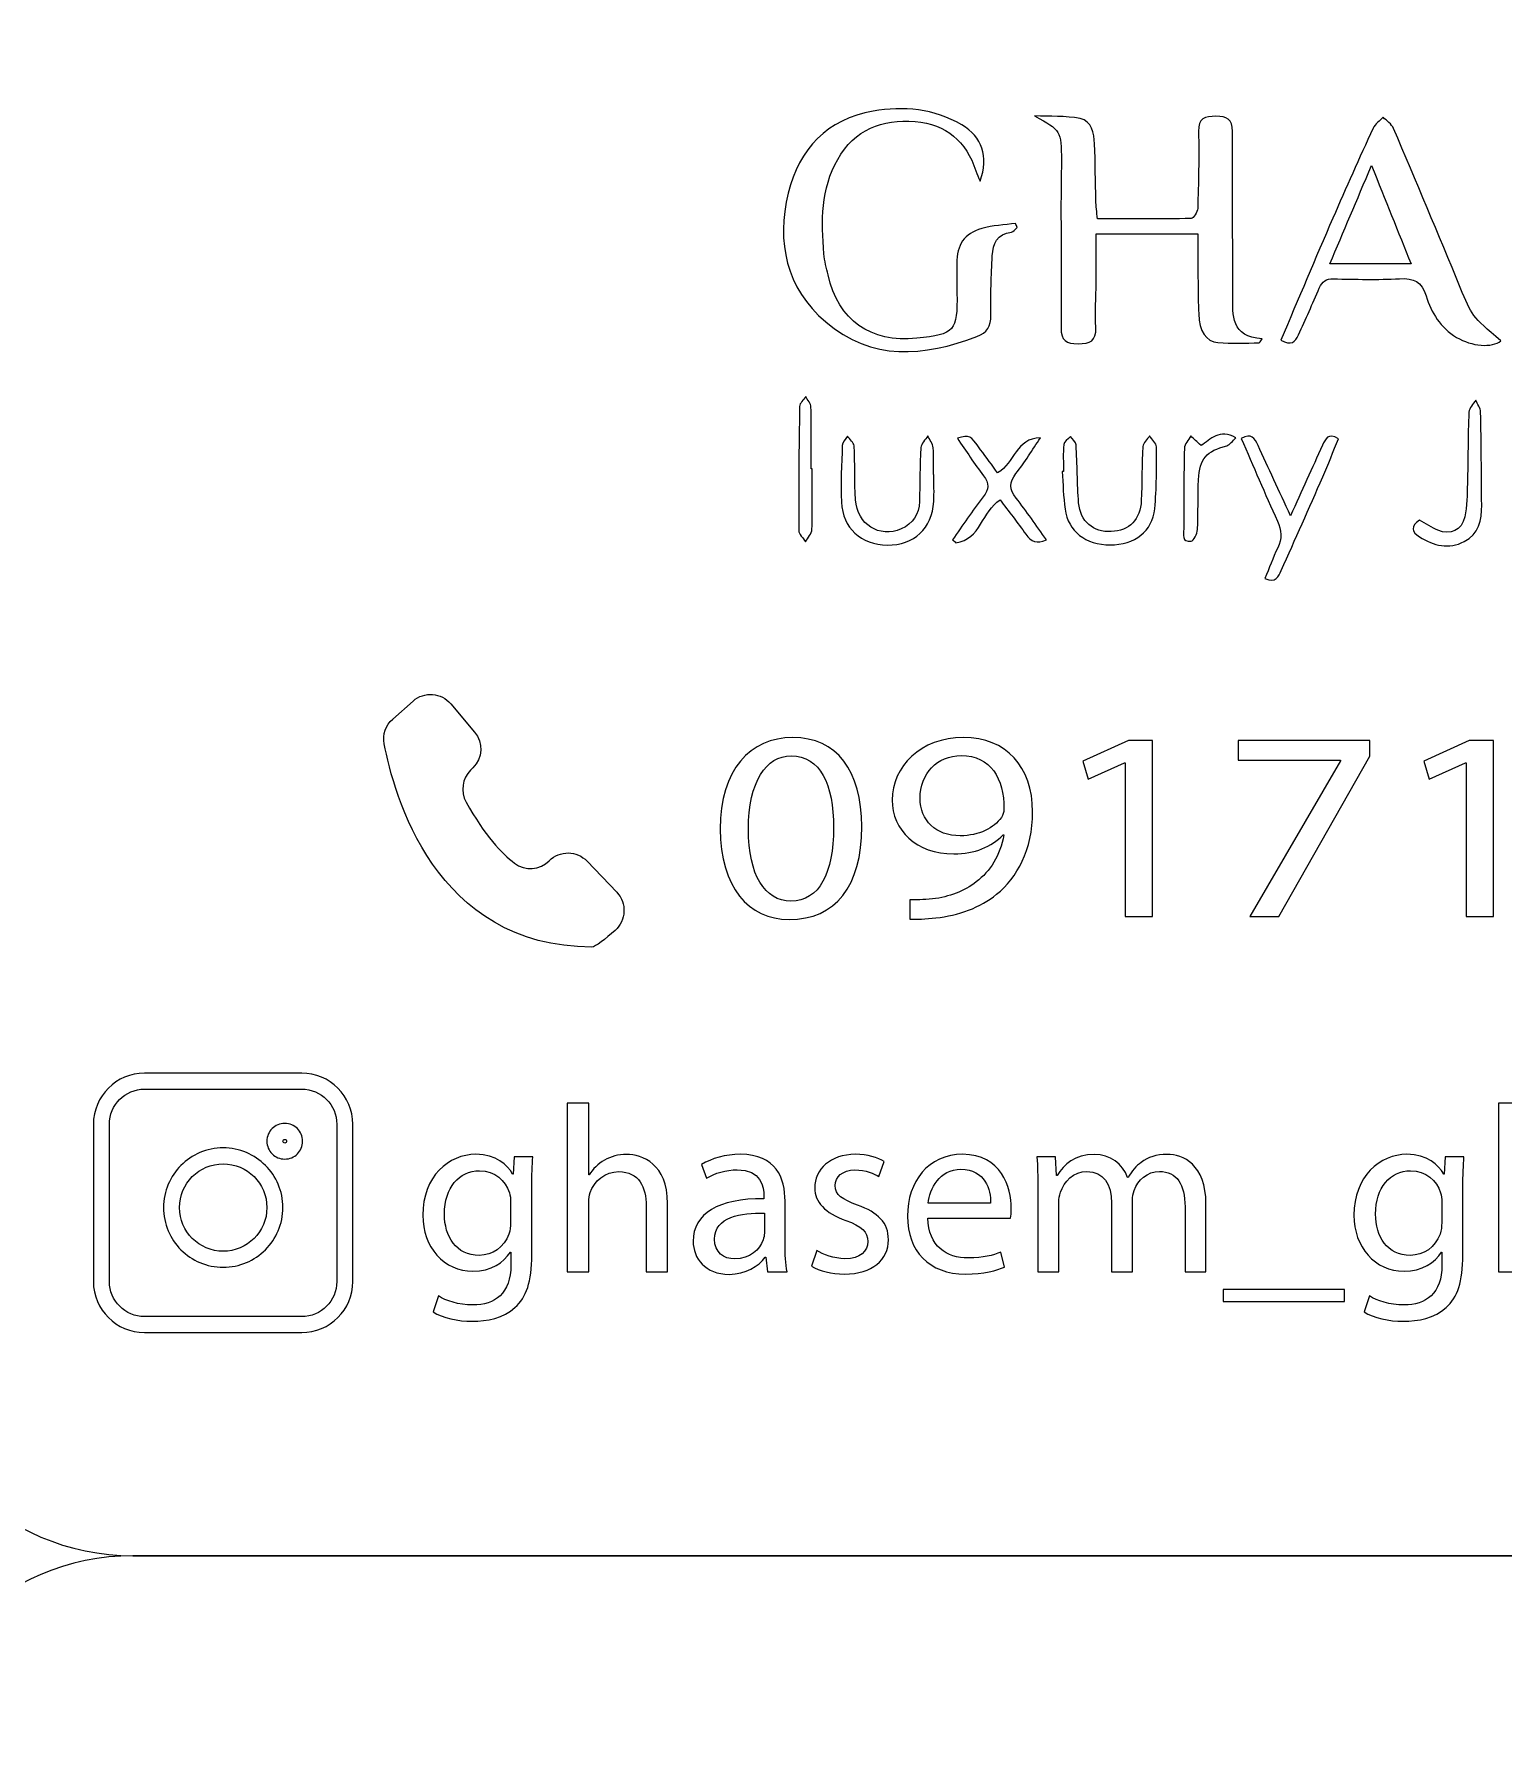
# Model space of a CAD drawing. Header units: millimetres. Extents: x -576 to 618, y 160 to 343.
# Drawn here: x 499.87 to 518.39, y 261.28 to 282.68 of the extents above; entities that cross this region are included whole.
import ezdxf

# ---------------------------------------------------------------- set-up
doc = ezdxf.new("R2010")
doc.units = ezdxf.units.MM
doc.header["$MEASUREMENT"] = 0
doc.layers.add('Layer 1', color=7, linetype='Continuous')

msp = doc.modelspace()

# ---------------------------------------------------------------- linework, layer by layer
at = {"layer": 'Layer 1', "color": 250, "lineweight": 18}
for points in [[(501.1217, 303.3001), (501.1217, 303.3001), (534.9517, 303.3001), (534.9517, 303.3001), (536.5957, 303.3001), (537.9367, 301.9591), (537.9367, 300.3151), (537.9367, 300.3151), (537.9367, 266.4851), (537.9367, 266.4851), (537.9367, 264.8411), (536.5957, 263.5001), (534.9517, 263.5001), (534.9517, 263.5001), (501.1217, 263.5001), (501.1217, 263.5001), (499.4777, 263.5001), (498.1367, 264.8411), (498.1367, 266.4851), (498.1367, 266.4851), (498.1367, 300.3151), (498.1367, 300.3151), (498.1367, 301.9591), (499.4777, 303.3001), (501.1217, 303.3001)], [(501.1217, 263.5001), (501.1217, 263.5001), (534.9517, 263.5001), (534.9517, 263.5001), (536.5957, 263.5001), (537.9367, 262.1591), (537.9367, 260.5151), (537.9367, 260.5151), (537.9367, 226.6851), (537.9367, 226.6851), (537.9367, 225.0411), (536.5957, 223.7001), (534.9517, 223.7001), (534.9517, 223.7001), (501.1217, 223.7001), (501.1217, 223.7001), (499.4777, 223.7001), (498.1367, 225.0411), (498.1367, 226.6851), (498.1367, 226.6851), (498.1367, 260.5151), (498.1367, 260.5151), (498.1367, 262.1591), (499.4777, 263.5001), (501.1217, 263.5001)]]:
    msp.add_open_spline(points, degree=3, knots=[0, 0, 0, 0, 0.125, 0.125, 0.125, 0.25, 0.25, 0.25, 0.375, 0.375, 0.375, 0.5, 0.5, 0.5, 0.625, 0.625, 0.625, 0.75, 0.75, 0.75, 0.875, 0.875, 0.875, 1, 1, 1, 1], dxfattribs=at)
at = {"layer": 'Layer 1', "color": 230}
for points, knots in [([(511.798, 280.8265), (511.7802, 280.87), (511.7593, 280.9121), (511.7449, 280.9566), (511.6239, 281.3286), (511.3755, 281.5452), (510.9805, 281.5773), (510.5618, 281.6116), (510.2192, 281.4771), (510.0039, 281.1002), (509.7911, 280.7283), (509.7954, 280.3196), (509.8305, 279.9099), (509.8383, 279.8203), (509.8613, 279.7317), (509.8822, 279.644), (510.0174, 279.0684), (510.4126, 278.7875), (511.0026, 278.8465), (511.4778, 278.8946), (511.5172, 278.9389), (511.5072, 279.4122), (511.5047, 279.5367), (511.5028, 279.6616), (511.5044, 279.786), (511.5066, 280.0269), (511.5958, 280.1642), (511.8211, 280.2287), (511.958, 280.2678), (512.1044, 280.2733), (512.2463, 280.2939), (512.2529, 280.2768), (512.2594, 280.2602), (512.266, 280.2431), (512.242, 280.2222), (512.2195, 280.1851), (512.1933, 280.1826), (512.0111, 280.1632), (511.9606, 280.0366), (511.953, 279.8852), (511.9406, 279.6365), (511.93, 279.3869), (511.9353, 279.1376), (511.9381, 278.9966), (511.886, 278.9158), (511.758, 278.8674), (511.0912, 278.6141), (510.4332, 278.5564), (509.8526, 279.0524), (509.3524, 279.4802), (509.2298, 280.0547), (509.3812, 280.6756), (509.5172, 281.2321), (509.8716, 281.6081), (510.451, 281.709), (510.8355, 281.776), (511.2198, 281.7408), (511.5689, 281.5352), (511.8223, 281.3853), (511.9153, 281.138), (511.798, 280.8265)], [0, 0, 0, 0, 0.05, 0.05, 0.05, 0.1, 0.1, 0.1, 0.15, 0.15, 0.15, 0.2, 0.2, 0.2, 0.25, 0.25, 0.25, 0.3, 0.3, 0.3, 0.35, 0.35, 0.35, 0.4, 0.4, 0.4, 0.45, 0.45, 0.45, 0.5, 0.5, 0.5, 0.55, 0.55, 0.55, 0.6, 0.6, 0.6, 0.65, 0.65, 0.65, 0.7, 0.7, 0.7, 0.75, 0.75, 0.75, 0.8, 0.8, 0.8, 0.85, 0.85, 0.85, 0.9, 0.9, 0.9, 0.95, 0.95, 0.95, 1, 1, 1, 1]), ([(515.3177, 278.7875), (515.1436, 278.7875), (514.9686, 278.776), (514.796, 278.7913), (514.6466, 278.8043), (514.5627, 278.9345), (514.5542, 279.1517), (514.5436, 279.4234), (514.5455, 279.6958), (514.5427, 279.9682), (514.5421, 280.029), (514.5427, 280.0899), (514.5427, 280.1601), (514.5427, 280.1601), (513.2625, 280.1601), (513.2625, 280.1601), (513.2625, 279.9494), (513.2638, 279.7466), (513.2622, 279.5442), (513.2606, 279.357), (513.2457, 279.1694), (513.2563, 278.9828), (513.2659, 278.8088), (513.1861, 278.7776), (513.0335, 278.7766), (512.8831, 278.7753), (512.8185, 278.8159), (512.8204, 278.976), (512.8254, 279.4746), (512.8191, 279.9738), (512.8185, 280.4727), (512.8185, 280.6771), (512.8229, 280.8811), (512.8232, 281.0852), (512.8238, 281.4611), (512.8176, 281.4702), (512.4865, 281.6478), (512.6784, 281.639), (512.8746, 281.6518), (513.0609, 281.6147), (513.2073, 281.5853), (513.2354, 281.4312), (513.2413, 281.2977), (513.2519, 281.0596), (513.2516, 280.8215), (513.2581, 280.5835), (513.2603, 280.5108), (513.2697, 280.439), (513.2769, 280.3497), (513.6787, 280.3497), (514.0687, 280.347), (514.4584, 280.3554), (514.4884, 280.356), (514.5402, 280.4369), (514.5417, 280.4818), (514.5517, 280.8047), (514.5599, 281.1282), (514.5515, 281.4509), (514.5468, 281.6243), (514.6338, 281.6437), (514.7717, 281.6437), (514.9087, 281.6437), (514.981, 281.611), (514.9801, 281.4533), (514.9767, 280.7673), (514.9839, 280.0811), (514.9842, 279.3947), (514.9842, 279.1342), (514.9567, 278.8621), (515.3561, 278.8384), (515.3433, 278.8212), (515.3306, 278.8047), (515.3177, 278.7875)], [0, 0, 0, 0, 0.0416667, 0.0416667, 0.0416667, 0.0833333, 0.0833333, 0.0833333, 0.125, 0.125, 0.125, 0.1666667, 0.1666667, 0.1666667, 0.2083333, 0.2083333, 0.2083333, 0.25, 0.25, 0.25, 0.2916667, 0.2916667, 0.2916667, 0.3333333, 0.3333333, 0.3333333, 0.375, 0.375, 0.375, 0.4166667, 0.4166667, 0.4166667, 0.4583333, 0.4583333, 0.4583333, 0.5, 0.5, 0.5, 0.5416667, 0.5416667, 0.5416667, 0.5833333, 0.5833333, 0.5833333, 0.625, 0.625, 0.625, 0.6666667, 0.6666667, 0.6666667, 0.7083333, 0.7083333, 0.7083333, 0.75, 0.75, 0.75, 0.7916667, 0.7916667, 0.7916667, 0.8333333, 0.8333333, 0.8333333, 0.875, 0.875, 0.875, 0.9166667, 0.9166667, 0.9166667, 0.9583333, 0.9583333, 0.9583333, 1, 1, 1, 1]), ([(515.5905, 278.8221), (515.8117, 279.3426), (516.026, 279.853), (516.2457, 280.361), (516.4098, 280.7401), (516.579, 281.1173), (516.752, 281.4924), (516.7771, 281.5467), (516.8363, 281.585), (516.8797, 281.6306), (516.924, 281.5844), (516.9864, 281.546), (517.0101, 281.4908), (517.294, 280.8247), (517.5755, 280.1575), (517.8507, 279.4877), (517.9976, 279.1304), (517.9917, 279.128), (518.3636, 278.8147), (518.2529, 278.7208), (517.9923, 278.7429), (517.8039, 278.8574), (517.603, 278.9791), (517.4862, 279.1666), (517.421, 279.3804), (517.3661, 279.561), (517.2632, 279.6063), (517.0859, 279.5965), (516.8092, 279.5816), (516.5308, 279.5894), (516.2532, 279.5944), (516.1611, 279.5959), (516.1099, 279.566), (516.0741, 279.4789), (515.992, 279.2802), (515.8984, 279.0864), (515.8123, 278.8895), (515.7721, 278.7975), (515.719, 278.7492), (515.5905, 278.8221)], [0, 0, 0, 0, 0.0769231, 0.0769231, 0.0769231, 0.1538462, 0.1538462, 0.1538462, 0.2307692, 0.2307692, 0.2307692, 0.3076923, 0.3076923, 0.3076923, 0.3846154, 0.3846154, 0.3846154, 0.4615385, 0.4615385, 0.4615385, 0.5384615, 0.5384615, 0.5384615, 0.6153846, 0.6153846, 0.6153846, 0.6923077, 0.6923077, 0.6923077, 0.7692308, 0.7692308, 0.7692308, 0.8461538, 0.8461538, 0.8461538, 0.9230769, 0.9230769, 0.9230769, 1, 1, 1, 1]), ([(516.7324, 281.0237), (516.5455, 280.5825), (516.3786, 280.1879), (516.2073, 279.7828), (516.2073, 279.7828), (517.2313, 279.7828), (517.2313, 279.7828), (517.0663, 280.1931), (516.9093, 280.5838), (516.7324, 281.0237)], [0, 0, 0, 0, 0.3333333, 0.3333333, 0.3333333, 0.6666667, 0.6666667, 0.6666667, 1, 1, 1, 1]), ([(509.6829, 277.1994), (509.6829, 276.9452), (509.6876, 276.6905), (509.6791, 276.4365), (509.6773, 276.3835), (509.6277, 276.3321), (509.5999, 276.2799), (509.5696, 276.3286), (509.5138, 276.3773), (509.5135, 276.4263), (509.511, 276.946), (509.5153, 277.4662), (509.5247, 277.986), (509.5253, 278.0278), (509.5743, 278.069), (509.6011, 278.1101), (509.6242, 278.0665), (509.6664, 278.0235), (509.6676, 277.9794), (509.6738, 277.7196), (509.6705, 277.4593), (509.6705, 277.1994), (509.6705, 277.1994), (509.6829, 277.1994), (509.6829, 277.1994)], [0, 0, 0, 0, 0.125, 0.125, 0.125, 0.25, 0.25, 0.25, 0.375, 0.375, 0.375, 0.5, 0.5, 0.5, 0.625, 0.625, 0.625, 0.75, 0.75, 0.75, 0.875, 0.875, 0.875, 1, 1, 1, 1]), ([(517.3364, 276.5547), (517.4209, 276.5075), (517.4917, 276.4595), (517.5688, 276.4264), (517.7261, 276.3588), (517.8727, 276.4258), (517.9073, 276.5943), (517.9354, 276.7309), (517.9376, 276.8739), (517.9414, 277.0149), (517.9495, 277.3144), (517.9473, 277.6142), (517.9595, 277.9138), (517.9616, 277.9656), (518.0153, 278.0159), (518.0453, 278.0664), (518.0671, 278.0161), (518.1067, 277.9659), (518.108, 277.9154), (518.1164, 277.525), (518.117, 277.1347), (518.1213, 276.744), (518.1236, 276.5534), (518.0876, 276.3768), (517.9008, 276.2826), (517.7051, 276.1844), (517.5167, 276.2308), (517.3379, 276.3413), (517.2319, 276.4071), (517.2281, 276.4742), (517.3364, 276.5547)], [0, 0, 0, 0, 0.1, 0.1, 0.1, 0.2, 0.2, 0.2, 0.3, 0.3, 0.3, 0.4, 0.4, 0.4, 0.5, 0.5, 0.5, 0.6, 0.6, 0.6, 0.7, 0.7, 0.7, 0.8, 0.8, 0.8, 0.9, 0.9, 0.9, 1, 1, 1, 1]), ([(511.2159, 277.1272), (511.2159, 277.0142), (511.2218, 276.9004), (511.2149, 276.7881), (511.194, 276.4458), (510.9675, 276.2361), (510.6296, 276.2398), (510.296, 276.2439), (510.0667, 276.4508), (510.0526, 276.7815), (510.0424, 277.0183), (510.0526, 277.2564), (510.062, 277.4939), (510.0636, 277.5338), (510.1051, 277.5721), (510.1285, 277.6111), (510.1572, 277.5705), (510.2084, 277.5313), (510.2105, 277.4892), (510.2231, 277.2636), (510.2146, 277.0364), (510.2296, 276.8108), (510.2505, 276.4973), (510.5291, 276.3235), (510.8043, 276.4433), (510.9541, 276.5085), (511.0305, 276.6261), (511.0343, 276.7883), (511.0402, 277.0149), (511.038, 277.2411), (511.0521, 277.467), (511.0549, 277.5176), (511.1098, 277.565), (511.141, 277.6142), (511.164, 277.5646), (511.2028, 277.517), (511.2071, 277.4661), (511.2175, 277.354), (511.2102, 277.2402), (511.2102, 277.1272), (511.2102, 277.1272), (511.2159, 277.1272), (511.2159, 277.1272)], [0, 0, 0, 0, 0.0714286, 0.0714286, 0.0714286, 0.1428571, 0.1428571, 0.1428571, 0.2142857, 0.2142857, 0.2142857, 0.2857143, 0.2857143, 0.2857143, 0.3571429, 0.3571429, 0.3571429, 0.4285714, 0.4285714, 0.4285714, 0.5, 0.5, 0.5, 0.5714286, 0.5714286, 0.5714286, 0.6428571, 0.6428571, 0.6428571, 0.7142857, 0.7142857, 0.7142857, 0.7857143, 0.7857143, 0.7857143, 0.8571429, 0.8571429, 0.8571429, 0.9285714, 0.9285714, 0.9285714, 1, 1, 1, 1]), ([(512.6351, 276.3048), (512.5138, 276.2524), (512.4401, 276.2817), (512.3749, 276.375), (512.2716, 276.5229), (512.1593, 276.6646), (512.051, 276.8087), (511.8233, 276.6696), (511.8068, 276.3058), (511.4945, 276.2693), (511.48, 276.2814), (511.4657, 276.2936), (511.4517, 276.3054), (511.5793, 276.4868), (511.7004, 276.6733), (511.837, 276.8471), (511.9122, 276.9432), (511.9187, 277.0143), (511.8429, 277.1123), (511.7265, 277.263), (511.6236, 277.4246), (511.5122, 277.5853), (511.672, 277.6284), (511.6716, 277.628), (511.8058, 277.4415), (511.8773, 277.3417), (511.9512, 277.2437), (512.0204, 277.1497), (512.2352, 277.2745), (512.2501, 277.5882), (512.5593, 277.59), (512.4576, 277.4393), (512.3631, 277.2827), (512.2514, 277.1397), (512.164, 277.0278), (512.1628, 276.9416), (512.253, 276.8303), (512.3871, 276.6643), (512.505, 276.4855), (512.6351, 276.3048)], [0, 0, 0, 0, 0.0769231, 0.0769231, 0.0769231, 0.1538462, 0.1538462, 0.1538462, 0.2307692, 0.2307692, 0.2307692, 0.3076923, 0.3076923, 0.3076923, 0.3846154, 0.3846154, 0.3846154, 0.4615385, 0.4615385, 0.4615385, 0.5384615, 0.5384615, 0.5384615, 0.6153846, 0.6153846, 0.6153846, 0.6923077, 0.6923077, 0.6923077, 0.7692308, 0.7692308, 0.7692308, 0.8461538, 0.8461538, 0.8461538, 0.9230769, 0.9230769, 0.9230769, 1, 1, 1, 1]), ([(512.8498, 277.1662), (512.8498, 277.2795), (512.843, 277.3937), (512.8539, 277.506), (512.8573, 277.5428), (512.9078, 277.5752), (512.9366, 277.6096), (512.9618, 277.5734), (513.0068, 277.5382), (513.0093, 277.5004), (513.0242, 277.2576), (513.0215, 277.0133), (513.0411, 276.7706), (513.0601, 276.5357), (513.2267, 276.3971), (513.4504, 276.4087), (513.6801, 276.4202), (513.8208, 276.5628), (513.8305, 276.8014), (513.8392, 277.028), (513.8376, 277.2548), (513.8517, 277.481), (513.8545, 277.5272), (513.9069, 277.5703), (513.9362, 277.6146), (513.9659, 277.5687), (514.0208, 277.5225), (514.0211, 277.4761), (514.0226, 277.2162), (514.0245, 276.9547), (514.0005, 276.6964), (513.9743, 276.4158), (513.7428, 276.2402), (513.4386, 276.2405), (513.1303, 276.2408), (512.9091, 276.4121), (512.8704, 276.6923), (512.8492, 276.8486), (512.8445, 277.0074), (512.8326, 277.1653), (512.8383, 277.1656), (512.8439, 277.1659), (512.8498, 277.1662)], [0, 0, 0, 0, 0.0714286, 0.0714286, 0.0714286, 0.1428571, 0.1428571, 0.1428571, 0.2142857, 0.2142857, 0.2142857, 0.2857143, 0.2857143, 0.2857143, 0.3571429, 0.3571429, 0.3571429, 0.4285714, 0.4285714, 0.4285714, 0.5, 0.5, 0.5, 0.5714286, 0.5714286, 0.5714286, 0.6428571, 0.6428571, 0.6428571, 0.7142857, 0.7142857, 0.7142857, 0.7857143, 0.7857143, 0.7857143, 0.8571429, 0.8571429, 0.8571429, 0.9285714, 0.9285714, 0.9285714, 1, 1, 1, 1]), ([(514.5844, 277.4925), (514.7015, 277.5736), (514.8154, 277.7078), (515.0235, 277.5912), (514.9798, 277.5522), (514.9492, 277.5025), (514.9083, 277.4917), (514.6503, 277.4223), (514.5658, 277.3316), (514.5523, 277.0623), (514.5417, 276.8535), (514.5501, 276.6439), (514.5383, 276.4352), (514.5352, 276.3824), (514.4925, 276.2931), (514.4574, 276.2882), (514.3395, 276.2701), (514.3655, 276.3746), (514.3655, 276.4408), (514.3648, 276.7802), (514.3651, 277.1194), (514.3745, 277.4582), (514.3761, 277.5113), (514.4257, 277.5628), (514.4531, 277.6149), (514.4927, 277.5781), (514.5321, 277.5413), (514.5844, 277.4925)], [0, 0, 0, 0, 0.1111111, 0.1111111, 0.1111111, 0.2222222, 0.2222222, 0.2222222, 0.3333333, 0.3333333, 0.3333333, 0.4444444, 0.4444444, 0.4444444, 0.5555556, 0.5555556, 0.5555556, 0.6666667, 0.6666667, 0.6666667, 0.7777778, 0.7777778, 0.7777778, 0.8888889, 0.8888889, 0.8888889, 1, 1, 1, 1]), ([(516.3153, 277.58), (516.2498, 277.4187), (516.1877, 277.2567), (516.1181, 277.0976), (515.9455, 276.7042), (515.7702, 276.312), (515.5948, 275.9198), (515.5605, 275.8431), (515.5281, 275.756), (515.3892, 275.8184), (515.4426, 275.9482), (515.49, 276.0786), (515.5499, 276.2037), (515.6058, 276.3201), (515.602, 276.4231), (515.5474, 276.5419), (515.3892, 276.8846), (515.2432, 277.2328), (515.0904, 277.5835), (515.2176, 277.6558), (515.2617, 277.585), (515.3022, 277.4961), (515.4329, 277.2097), (515.5658, 276.9242), (515.7116, 276.6091), (515.8544, 276.9242), (515.9839, 277.2106), (516.1144, 277.4964), (516.1503, 277.5744), (516.1849, 277.6596), (516.3153, 277.58)], [0, 0, 0, 0, 0.1, 0.1, 0.1, 0.2, 0.2, 0.2, 0.3, 0.3, 0.3, 0.4, 0.4, 0.4, 0.5, 0.5, 0.5, 0.6, 0.6, 0.6, 0.7, 0.7, 0.7, 0.8, 0.8, 0.8, 0.9, 0.9, 0.9, 1, 1, 1, 1]), ([(505.3781, 273.4016), (505.3781, 273.4016), (505.4074, 273.4304), (505.4074, 273.4304), (505.5313, 273.5527), (505.5407, 273.7498), (505.428, 273.8828), (505.428, 273.8828), (505.1285, 274.2381), (505.1285, 274.2381), (505.0077, 274.3811), (504.7934, 274.3967), (504.6533, 274.2734), (504.6533, 274.2734), (504.3956, 274.0463), (504.3956, 274.0463), (504.307, 273.9683), (504.2667, 273.85), (504.2886, 273.7337), (504.405, 273.109), (504.926, 271.172), (506.9057, 271.172), (506.9503, 271.172), (507.0779, 271.2753), (507.1984, 271.3824), (507.3394, 271.5084), (507.3488, 271.7253), (507.2187, 271.8619), (507.2187, 271.8619), (506.8455, 272.2541), (506.8455, 272.2541), (506.7166, 272.3898), (506.501, 272.3927), (506.3684, 272.26), (506.2502, 272.1417), (506.0639, 272.1284), (505.931, 272.2295), (505.7709, 272.3511), (505.5534, 272.5779), (505.321, 272.9998), (505.2486, 273.1312), (505.2714, 273.2966), (505.3781, 273.4016)], [0, 0, 0, 0, 0.0714286, 0.0714286, 0.0714286, 0.1428571, 0.1428571, 0.1428571, 0.2142857, 0.2142857, 0.2142857, 0.2857143, 0.2857143, 0.2857143, 0.3571429, 0.3571429, 0.3571429, 0.4285714, 0.4285714, 0.4285714, 0.5, 0.5, 0.5, 0.5714286, 0.5714286, 0.5714286, 0.6428571, 0.6428571, 0.6428571, 0.7142857, 0.7142857, 0.7142857, 0.7857143, 0.7857143, 0.7857143, 0.8571429, 0.8571429, 0.8571429, 0.9285714, 0.9285714, 0.9285714, 1, 1, 1, 1]), ([(510.3079, 272.6904), (510.3079, 271.9363), (509.9759, 271.5197), (509.3924, 271.5197), (508.878, 271.5197), (508.5295, 271.9259), (508.5213, 272.6601), (508.5213, 273.4039), (508.9023, 273.8136), (509.4371, 273.8136), (509.9922, 273.8136), (510.3079, 273.3971), (510.3079, 272.6904)], [0, 0, 0, 0, 0.25, 0.25, 0.25, 0.5, 0.5, 0.5, 0.75, 0.75, 0.75, 1, 1, 1, 1]), ([(510.9126, 271.769), (510.9897, 271.7621), (511.0789, 271.769), (511.2003, 271.779), (511.4068, 271.8034), (511.6015, 271.8748), (511.7513, 271.9943), (511.9258, 272.1275), (512.0512, 272.3219), (512.0998, 272.5846), (512.0998, 272.5846), (512.0877, 272.5846), (512.0877, 272.5846), (511.9419, 272.4345), (511.7314, 272.3459), (511.4677, 272.3459), (510.9937, 272.3459), (510.6898, 272.6464), (510.6898, 273.0251), (510.6898, 273.4448), (511.0505, 273.8136), (511.5894, 273.8136), (512.1282, 273.8136), (512.4605, 273.4448), (512.4605, 272.8785), (512.4605, 272.3902), (512.2658, 272.0489), (512.0066, 271.8373), (511.8041, 271.6701), (511.5245, 271.5677), (511.2408, 271.5403), (511.1114, 271.5232), (510.9978, 271.5197), (510.9126, 271.5232), (510.9126, 271.5232), (510.9126, 271.769), (510.9126, 271.769)], [0, 0, 0, 0, 0.0833333, 0.0833333, 0.0833333, 0.1666667, 0.1666667, 0.1666667, 0.25, 0.25, 0.25, 0.3333333, 0.3333333, 0.3333333, 0.4166667, 0.4166667, 0.4166667, 0.5, 0.5, 0.5, 0.5833333, 0.5833333, 0.5833333, 0.6666667, 0.6666667, 0.6666667, 0.75, 0.75, 0.75, 0.8333333, 0.8333333, 0.8333333, 0.9166667, 0.9166667, 0.9166667, 1, 1, 1, 1]), ([(513.6281, 273.4961), (513.6281, 273.4961), (513.62, 273.4961), (513.62, 273.4961), (513.62, 273.4961), (513.1623, 273.288), (513.1623, 273.288), (513.1623, 273.288), (513.0933, 273.5167), (513.0933, 273.5167), (513.0933, 273.5167), (513.6686, 273.776), (513.6686, 273.776), (513.6686, 273.776), (513.9725, 273.776), (513.9725, 273.776), (513.9725, 273.776), (513.9725, 271.5573), (513.9725, 271.5573), (513.9725, 271.5573), (513.6281, 271.5573), (513.6281, 271.5573), (513.6281, 271.5573), (513.6281, 273.4961), (513.6281, 273.4961)], [0, 0, 0, 0, 0.125, 0.125, 0.125, 0.25, 0.25, 0.25, 0.375, 0.375, 0.375, 0.5, 0.5, 0.5, 0.625, 0.625, 0.625, 0.75, 0.75, 0.75, 0.875, 0.875, 0.875, 1, 1, 1, 1]), ([(516.7124, 273.7761), (516.7124, 273.7761), (516.7124, 273.578), (516.7124, 273.578), (516.7124, 273.578), (515.5657, 271.5574), (515.5657, 271.5574), (515.5657, 271.5574), (515.1972, 271.5574), (515.1972, 271.5574), (515.1972, 271.5574), (516.3397, 273.5203), (516.3397, 273.5203), (516.3397, 273.5203), (516.3397, 273.5269), (516.3397, 273.5269), (516.3397, 273.5269), (515.0512, 273.5269), (515.0512, 273.5269), (515.0512, 273.5269), (515.0512, 273.7761), (515.0512, 273.7761), (515.0512, 273.7761), (516.7124, 273.7761), (516.7124, 273.7761)], [0, 0, 0, 0, 0.125, 0.125, 0.125, 0.25, 0.25, 0.25, 0.375, 0.375, 0.375, 0.5, 0.5, 0.5, 0.625, 0.625, 0.625, 0.75, 0.75, 0.75, 0.875, 0.875, 0.875, 1, 1, 1, 1]), ([(517.9246, 273.4961), (517.9246, 273.4961), (517.9164, 273.4961), (517.9164, 273.4961), (517.9164, 273.4961), (517.4587, 273.288), (517.4587, 273.288), (517.4587, 273.288), (517.3899, 273.5167), (517.3899, 273.5167), (517.3899, 273.5167), (517.9652, 273.776), (517.9652, 273.776), (517.9652, 273.776), (518.2691, 273.776), (518.2691, 273.776), (518.2691, 273.776), (518.2691, 271.5573), (518.2691, 271.5573), (518.2691, 271.5573), (517.9246, 271.5573), (517.9246, 271.5573), (517.9246, 271.5573), (517.9246, 273.4961), (517.9246, 273.4961)], [0, 0, 0, 0, 0.125, 0.125, 0.125, 0.25, 0.25, 0.25, 0.375, 0.375, 0.375, 0.5, 0.5, 0.5, 0.625, 0.625, 0.625, 0.75, 0.75, 0.75, 0.875, 0.875, 0.875, 1, 1, 1, 1]), ([(508.878, 272.6564), (508.878, 272.0795), (509.0885, 271.7521), (509.4128, 271.7521), (509.7772, 271.7521), (509.9516, 272.1103), (509.9516, 272.6769), (509.9516, 273.223), (509.7856, 273.5814), (509.4168, 273.5814), (509.1048, 273.5814), (508.878, 273.2607), (508.878, 272.6564)], [0, 0, 0, 0, 0.25, 0.25, 0.25, 0.5, 0.5, 0.5, 0.75, 0.75, 0.75, 1, 1, 1, 1]), ([(511.0425, 273.0457), (511.0425, 272.769), (511.2408, 272.5746), (511.5488, 272.5746), (511.7879, 272.5746), (511.9744, 272.6736), (512.0674, 272.8064), (512.0877, 272.8339), (512.0998, 272.8682), (512.0998, 272.916), (512.0998, 273.2947), (511.9339, 273.5852), (511.561, 273.5852), (511.2571, 273.5852), (511.0425, 273.3596), (511.0425, 273.0457)], [0, 0, 0, 0, 0.2, 0.2, 0.2, 0.4, 0.4, 0.4, 0.6, 0.6, 0.6, 0.8, 0.8, 0.8, 1, 1, 1, 1]), ([(503.2485, 266.3125), (503.2485, 266.3125), (501.2676, 266.3125), (501.2676, 266.3125), (501.0899, 266.3125), (500.9287, 266.3848), (500.8122, 266.5012), (500.6952, 266.6178), (500.623, 266.779), (500.623, 266.9569), (500.623, 266.9569), (500.623, 268.9382), (500.623, 268.9382), (500.623, 269.116), (500.6951, 269.277), (500.8117, 269.3937), (500.9288, 269.5107), (501.0899, 269.5829), (501.2676, 269.5829), (501.2676, 269.5829), (503.2485, 269.5829), (503.2485, 269.5829), (503.4263, 269.5829), (503.5874, 269.5107), (503.704, 269.3941), (503.821, 269.277), (503.8932, 269.116), (503.8932, 268.9382), (503.8932, 268.9382), (503.8932, 266.9569), (503.8932, 266.9569), (503.8932, 266.779), (503.8209, 266.6178), (503.7044, 266.5012), (503.5874, 266.3848), (503.4263, 266.3125), (503.2485, 266.3125)], [0, 0, 0, 0, 0.0833333, 0.0833333, 0.0833333, 0.1666667, 0.1666667, 0.1666667, 0.25, 0.25, 0.25, 0.3333333, 0.3333333, 0.3333333, 0.4166667, 0.4166667, 0.4166667, 0.5, 0.5, 0.5, 0.5833333, 0.5833333, 0.5833333, 0.6666667, 0.6666667, 0.6666667, 0.75, 0.75, 0.75, 0.8333333, 0.8333333, 0.8333333, 0.9166667, 0.9166667, 0.9166667, 1, 1, 1, 1]), ([(501.2676, 266.5142), (501.2676, 266.5142), (503.2485, 266.5142), (503.2485, 266.5142), (503.3711, 266.5142), (503.482, 266.5637), (503.562, 266.6436), (503.6419, 266.7239), (503.6915, 266.8346), (503.6915, 266.9569), (503.6915, 266.9569), (503.6915, 268.9382), (503.6915, 268.9382), (503.6915, 269.0608), (503.642, 269.1717), (503.5621, 269.2517), (503.482, 269.3317), (503.3711, 269.3812), (503.2485, 269.3812), (503.2485, 269.3812), (501.2676, 269.3812), (501.2676, 269.3812), (501.145, 269.3812), (501.0341, 269.3317), (500.9541, 269.2517), (500.8741, 269.1717), (500.8246, 269.0608), (500.8246, 268.9382), (500.8246, 268.9382), (500.8246, 266.9569), (500.8246, 266.9569), (500.8246, 266.8346), (500.8742, 266.7239), (500.9544, 266.6438), (501.0341, 266.5637), (501.145, 266.5142), (501.2676, 266.5142)], [0, 0, 0, 0, 0.0833333, 0.0833333, 0.0833333, 0.1666667, 0.1666667, 0.1666667, 0.25, 0.25, 0.25, 0.3333333, 0.3333333, 0.3333333, 0.4166667, 0.4166667, 0.4166667, 0.5, 0.5, 0.5, 0.5833333, 0.5833333, 0.5833333, 0.6666667, 0.6666667, 0.6666667, 0.75, 0.75, 0.75, 0.8333333, 0.8333333, 0.8333333, 0.9166667, 0.9166667, 0.9166667, 1, 1, 1, 1]), ([(506.5963, 269.2023), (506.5963, 269.2023), (506.8662, 269.2023), (506.8662, 269.2023), (506.8662, 269.2023), (506.8662, 268.299), (506.8662, 268.299), (506.8662, 268.299), (506.8721, 268.299), (506.8721, 268.299), (506.9152, 268.3742), (506.9826, 268.4401), (507.0653, 268.4847), (507.1451, 268.5296), (507.24, 268.5592), (507.3414, 268.5592), (507.5407, 268.5592), (507.8597, 268.4401), (507.8597, 267.9405), (507.8597, 267.9405), (507.8597, 267.0794), (507.8597, 267.0794), (507.8597, 267.0794), (507.5897, 267.0794), (507.5897, 267.0794), (507.5897, 267.0794), (507.5897, 267.9106), (507.5897, 267.9106), (507.5897, 268.1436), (507.5008, 268.3411), (507.2462, 268.3411), (507.0715, 268.3411), (506.9336, 268.2214), (506.8846, 268.0778), (506.8694, 268.0423), (506.8662, 268.0032), (506.8662, 267.9524), (506.8662, 267.9524), (506.8662, 267.0794), (506.8662, 267.0794), (506.8662, 267.0794), (506.5963, 267.0794), (506.5963, 267.0794), (506.5963, 267.0794), (506.5963, 269.2023), (506.5963, 269.2023)], [0, 0, 0, 0, 0.0666667, 0.0666667, 0.0666667, 0.1333333, 0.1333333, 0.1333333, 0.2, 0.2, 0.2, 0.2666667, 0.2666667, 0.2666667, 0.3333333, 0.3333333, 0.3333333, 0.4, 0.4, 0.4, 0.4666667, 0.4666667, 0.4666667, 0.5333333, 0.5333333, 0.5333333, 0.6, 0.6, 0.6, 0.6666667, 0.6666667, 0.6666667, 0.7333333, 0.7333333, 0.7333333, 0.8, 0.8, 0.8, 0.8666667, 0.8666667, 0.8666667, 0.9333333, 0.9333333, 0.9333333, 1, 1, 1, 1]), ([(518.3321, 269.2023), (518.3321, 269.2023), (518.602, 269.2023), (518.602, 269.2023), (518.602, 269.2023), (518.602, 268.299), (518.602, 268.299), (518.602, 268.299), (518.6082, 268.299), (518.6082, 268.299), (518.651, 268.3742), (518.7184, 268.4401), (518.8014, 268.4847), (518.8809, 268.5296), (518.9758, 268.5592), (519.0772, 268.5592), (519.2762, 268.5592), (519.5954, 268.4401), (519.5954, 267.9405), (519.5954, 267.9405), (519.5954, 267.0794), (519.5954, 267.0794), (519.5954, 267.0794), (519.3256, 267.0794), (519.3256, 267.0794), (519.3256, 267.0794), (519.3256, 267.9106), (519.3256, 267.9106), (519.3256, 268.1436), (519.2366, 268.3411), (518.982, 268.3411), (518.8073, 268.3411), (518.6694, 268.2214), (518.6204, 268.0778), (518.6051, 268.0423), (518.602, 268.0032), (518.602, 267.9524), (518.602, 267.9524), (518.602, 267.0794), (518.602, 267.0794), (518.602, 267.0794), (518.3321, 267.0794), (518.3321, 267.0794), (518.3321, 267.0794), (518.3321, 269.2023), (518.3321, 269.2023)], [0, 0, 0, 0, 0.0666667, 0.0666667, 0.0666667, 0.1333333, 0.1333333, 0.1333333, 0.2, 0.2, 0.2, 0.2666667, 0.2666667, 0.2666667, 0.3333333, 0.3333333, 0.3333333, 0.4, 0.4, 0.4, 0.4666667, 0.4666667, 0.4666667, 0.5333333, 0.5333333, 0.5333333, 0.6, 0.6, 0.6, 0.6666667, 0.6666667, 0.6666667, 0.7333333, 0.7333333, 0.7333333, 0.8, 0.8, 0.8, 0.8666667, 0.8666667, 0.8666667, 0.9333333, 0.9333333, 0.9333333, 1, 1, 1, 1]), ([(503.2599, 268.7245), (503.2599, 268.6624), (503.2347, 268.6061), (503.194, 268.5654), (503.1534, 268.5247), (503.097, 268.4995), (503.0349, 268.4995), (502.9728, 268.4995), (502.9165, 268.5247), (502.8758, 268.5654), (502.8351, 268.6061), (502.8099, 268.6624), (502.8099, 268.7245), (502.8099, 268.7866), (502.8351, 268.8429), (502.8758, 268.8836), (502.9165, 268.9243), (502.9728, 268.9495), (503.0349, 268.9495), (503.097, 268.9495), (503.1534, 268.9243), (503.194, 268.8836), (503.2347, 268.8429), (503.2599, 268.7866), (503.2599, 268.7245)], [0, 0, 0, 0, 0.125, 0.125, 0.125, 0.25, 0.25, 0.25, 0.375, 0.375, 0.375, 0.5, 0.5, 0.5, 0.625, 0.625, 0.625, 0.75, 0.75, 0.75, 0.875, 0.875, 0.875, 1, 1, 1, 1]), ([(503.0115, 267.8887), (503.0115, 267.6814), (502.9271, 267.4932), (502.7907, 267.3569), (502.6548, 267.2204), (502.4666, 267.1361), (502.2588, 267.1361), (502.0511, 267.1361), (501.8628, 267.2205), (501.7267, 267.3565), (501.5905, 267.4927), (501.5063, 267.681), (501.5063, 267.8887), (501.5063, 268.0963), (501.5906, 268.2844), (501.7267, 268.4207), (501.8629, 268.5574), (502.0511, 268.6416), (502.2588, 268.6416), (502.4663, 268.6416), (502.6546, 268.5572), (502.791, 268.4207), (502.9272, 268.2844), (503.0115, 268.0963), (503.0115, 267.8887)], [0, 0, 0, 0, 0.125, 0.125, 0.125, 0.25, 0.25, 0.25, 0.375, 0.375, 0.375, 0.5, 0.5, 0.5, 0.625, 0.625, 0.625, 0.75, 0.75, 0.75, 0.875, 0.875, 0.875, 1, 1, 1, 1]), ([(503.0515, 268.708), (503.0556, 268.7121), (503.0583, 268.7181), (503.0583, 268.7245), (503.0583, 268.731), (503.0556, 268.7369), (503.0515, 268.7411), (503.0473, 268.7452), (503.0414, 268.7479), (503.0349, 268.7479), (503.0285, 268.7479), (503.0225, 268.7452), (503.0184, 268.7411), (503.0142, 268.7369), (503.0116, 268.731), (503.0116, 268.7245), (503.0116, 268.7181), (503.0142, 268.7121), (503.0184, 268.708), (503.0225, 268.7038), (503.0285, 268.7012), (503.0349, 268.7012), (503.0414, 268.7012), (503.0473, 268.7038), (503.0515, 268.708)], [0, 0, 0, 0, 0.125, 0.125, 0.125, 0.25, 0.25, 0.25, 0.375, 0.375, 0.375, 0.5, 0.5, 0.5, 0.625, 0.625, 0.625, 0.75, 0.75, 0.75, 0.875, 0.875, 0.875, 1, 1, 1, 1]), ([(502.6487, 267.4992), (502.7483, 267.5985), (502.8098, 267.7364), (502.8098, 267.8887), (502.8098, 268.0412), (502.7481, 268.1793), (502.6484, 268.279), (502.5491, 268.3784), (502.4112, 268.44), (502.2588, 268.44), (502.1067, 268.44), (501.9689, 268.3783), (501.8692, 268.2786), (501.7696, 268.1792), (501.7079, 268.0412), (501.7079, 267.8887), (501.7079, 267.7367), (501.7696, 267.5988), (501.8693, 267.4991), (501.9689, 267.3995), (502.1067, 267.3378), (502.2588, 267.3378), (502.411, 267.3378), (502.5488, 267.3995), (502.6487, 267.4992)], [0, 0, 0, 0, 0.125, 0.125, 0.125, 0.25, 0.25, 0.25, 0.375, 0.375, 0.375, 0.5, 0.5, 0.5, 0.625, 0.625, 0.625, 0.75, 0.75, 0.75, 0.875, 0.875, 0.875, 1, 1, 1, 1]), ([(506.1606, 268.5265), (506.1546, 268.4219), (506.1484, 268.3052), (506.1484, 268.1289), (506.1484, 268.1289), (506.1484, 267.2887), (506.1484, 267.2887), (506.1484, 266.957), (506.081, 266.7533), (505.9369, 266.6278), (505.7927, 266.4965), (505.5843, 266.4544), (505.3971, 266.4544), (505.2192, 266.4544), (505.0232, 266.4965), (504.9035, 266.5742), (504.9035, 266.5742), (504.9712, 266.7745), (504.9712, 266.7745), (505.0692, 266.7146), (505.2223, 266.6609), (505.4065, 266.6609), (505.6822, 266.6609), (505.8848, 266.8013), (505.8848, 267.1664), (505.8848, 267.1664), (505.8848, 267.3274), (505.8848, 267.3274), (505.8848, 267.3274), (505.8785, 267.3274), (505.8785, 267.3274), (505.7958, 267.1932), (505.6364, 267.0855), (505.4065, 267.0855), (505.0383, 267.0855), (504.7749, 267.3904), (504.7749, 267.7911), (504.7749, 268.2815), (505.1028, 268.5595), (505.4433, 268.5595), (505.7006, 268.5595), (505.8417, 268.4279), (505.9063, 268.3084), (505.9063, 268.3084), (505.9122, 268.3084), (505.9122, 268.3084), (505.9122, 268.3084), (505.9247, 268.5265), (505.9247, 268.5265), (505.9247, 268.5265), (506.1606, 268.5265), (506.1606, 268.5265)], [0, 0, 0, 0, 0.0588235, 0.0588235, 0.0588235, 0.1176471, 0.1176471, 0.1176471, 0.1764706, 0.1764706, 0.1764706, 0.2352941, 0.2352941, 0.2352941, 0.2941176, 0.2941176, 0.2941176, 0.3529412, 0.3529412, 0.3529412, 0.4117647, 0.4117647, 0.4117647, 0.4705882, 0.4705882, 0.4705882, 0.5294118, 0.5294118, 0.5294118, 0.5882353, 0.5882353, 0.5882353, 0.6470588, 0.6470588, 0.6470588, 0.7058824, 0.7058824, 0.7058824, 0.7647059, 0.7647059, 0.7647059, 0.8235294, 0.8235294, 0.8235294, 0.8823529, 0.8823529, 0.8823529, 0.9411765, 0.9411765, 0.9411765, 1, 1, 1, 1]), ([(509.12, 267.0794), (509.12, 267.0794), (509.0985, 267.262), (509.0985, 267.262), (509.0985, 267.262), (509.0891, 267.262), (509.0891, 267.262), (509.0064, 267.1484), (508.847, 267.0465), (508.6355, 267.0465), (508.335, 267.0465), (508.1818, 267.2526), (508.1818, 267.4621), (508.1818, 267.8118), (508.5007, 268.0033), (509.0738, 268.0002), (509.0738, 268.0002), (509.0738, 268.0302), (509.0738, 268.0302), (509.0738, 268.1497), (509.0401, 268.365), (508.7366, 268.365), (508.5986, 268.365), (508.4548, 268.3232), (508.3503, 268.2573), (508.3503, 268.2573), (508.2891, 268.4308), (508.2891, 268.4308), (508.4117, 268.5085), (508.5896, 268.5594), (508.7765, 268.5594), (509.2301, 268.5594), (509.3406, 268.2573), (509.3406, 267.9675), (509.3406, 267.9675), (509.3406, 267.4261), (509.3406, 267.4261), (509.3406, 267.3007), (509.3469, 267.1781), (509.3653, 267.0794), (509.3653, 267.0794), (509.12, 267.0794), (509.12, 267.0794)], [0, 0, 0, 0, 0.0714286, 0.0714286, 0.0714286, 0.1428571, 0.1428571, 0.1428571, 0.2142857, 0.2142857, 0.2142857, 0.2857143, 0.2857143, 0.2857143, 0.3571429, 0.3571429, 0.3571429, 0.4285714, 0.4285714, 0.4285714, 0.5, 0.5, 0.5, 0.5714286, 0.5714286, 0.5714286, 0.6428571, 0.6428571, 0.6428571, 0.7142857, 0.7142857, 0.7142857, 0.7857143, 0.7857143, 0.7857143, 0.8571429, 0.8571429, 0.8571429, 0.9285714, 0.9285714, 0.9285714, 1, 1, 1, 1]), ([(509.7395, 267.3485), (509.8191, 267.2976), (509.9605, 267.244), (510.0953, 267.244), (510.2915, 267.244), (510.3832, 267.3397), (510.3832, 267.459), (510.3832, 267.5847), (510.3068, 267.6536), (510.1075, 267.7251), (509.8406, 267.818), (509.715, 267.9616), (509.715, 268.1351), (509.715, 268.3682), (509.908, 268.5594), (510.227, 268.5594), (510.3773, 268.5594), (510.509, 268.5176), (510.5917, 268.4699), (510.5917, 268.4699), (510.5246, 268.2783), (510.5246, 268.2783), (510.4662, 268.3145), (510.3589, 268.3622), (510.2207, 268.3622), (510.0616, 268.3622), (509.9727, 268.2724), (509.9727, 268.1647), (509.9727, 268.0449), (510.0616, 267.9916), (510.2547, 267.9195), (510.5121, 267.8237), (510.6438, 267.6983), (510.6438, 267.4833), (510.6438, 267.229), (510.4416, 267.0496), (510.089, 267.0496), (509.9264, 267.0496), (509.7764, 267.0883), (509.6722, 267.1482), (509.6722, 267.1482), (509.7395, 267.3485), (509.7395, 267.3485)], [0, 0, 0, 0, 0.0714286, 0.0714286, 0.0714286, 0.1428571, 0.1428571, 0.1428571, 0.2142857, 0.2142857, 0.2142857, 0.2857143, 0.2857143, 0.2857143, 0.3571429, 0.3571429, 0.3571429, 0.4285714, 0.4285714, 0.4285714, 0.5, 0.5, 0.5, 0.5714286, 0.5714286, 0.5714286, 0.6428571, 0.6428571, 0.6428571, 0.7142857, 0.7142857, 0.7142857, 0.7857143, 0.7857143, 0.7857143, 0.8571429, 0.8571429, 0.8571429, 0.9285714, 0.9285714, 0.9285714, 1, 1, 1, 1]), ([(511.141, 267.7552), (511.1469, 267.3994), (511.3799, 267.2528), (511.6499, 267.2528), (511.8429, 267.2528), (511.9597, 267.2859), (512.0608, 267.3274), (512.0608, 267.3274), (512.1069, 267.1392), (512.1069, 267.1392), (512.0118, 267.0974), (511.8492, 267.0496), (511.6133, 267.0496), (511.1563, 267.0496), (510.8836, 267.3423), (510.8836, 267.7791), (510.8836, 268.2157), (511.1469, 268.5595), (511.5793, 268.5595), (512.0639, 268.5595), (512.1925, 268.1439), (512.1925, 267.8777), (512.1925, 267.8238), (512.1865, 267.782), (512.1834, 267.7552), (512.1834, 267.7552), (511.141, 267.7552), (511.141, 267.7552)], [0, 0, 0, 0, 0.1111111, 0.1111111, 0.1111111, 0.2222222, 0.2222222, 0.2222222, 0.3333333, 0.3333333, 0.3333333, 0.4444444, 0.4444444, 0.4444444, 0.5555556, 0.5555556, 0.5555556, 0.6666667, 0.6666667, 0.6666667, 0.7777778, 0.7777778, 0.7777778, 0.8888889, 0.8888889, 0.8888889, 1, 1, 1, 1]), ([(512.527, 268.1349), (512.527, 268.2844), (512.5239, 268.407), (512.5148, 268.5265), (512.5148, 268.5265), (512.7506, 268.5265), (512.7506, 268.5265), (512.7506, 268.5265), (512.7632, 268.2934), (512.7632, 268.2934), (512.7632, 268.2934), (512.7722, 268.2934), (512.7722, 268.2934), (512.8552, 268.4307), (512.9932, 268.5593), (513.2383, 268.5593), (513.4405, 268.5593), (513.594, 268.4401), (513.6583, 268.2694), (513.6583, 268.2694), (513.6645, 268.2694), (513.6645, 268.2694), (513.7104, 268.35), (513.7688, 268.4129), (513.8299, 268.4579), (513.9188, 268.5234), (514.0172, 268.5593), (514.1581, 268.5593), (514.3544, 268.5593), (514.6456, 268.4338), (514.6456, 267.9318), (514.6456, 267.9318), (514.6456, 267.0794), (514.6456, 267.0794), (514.6456, 267.0794), (514.3819, 267.0794), (514.3819, 267.0794), (514.3819, 267.0794), (514.3819, 267.8987), (514.3819, 267.8987), (514.3819, 268.1768), (514.2776, 268.3443), (514.0602, 268.3443), (513.9067, 268.3443), (513.7872, 268.2336), (513.7413, 268.105), (513.7288, 268.0691), (513.7198, 268.0214), (513.7198, 267.9733), (513.7198, 267.9733), (513.7198, 267.0794), (513.7198, 267.0794), (513.7198, 267.0794), (513.4562, 267.0794), (513.4562, 267.0794), (513.4562, 267.0794), (513.4562, 267.9465), (513.4562, 267.9465), (513.4562, 268.1768), (513.3519, 268.3443), (513.1463, 268.3443), (512.9775, 268.3443), (512.8552, 268.2126), (512.8121, 268.081), (512.7969, 268.0423), (512.7906, 267.9973), (512.7906, 267.9524), (512.7906, 267.9524), (512.7906, 267.0794), (512.7906, 267.0794), (512.7906, 267.0794), (512.527, 267.0794), (512.527, 267.0794), (512.527, 267.0794), (512.527, 268.1349), (512.527, 268.1349)], [0, 0, 0, 0, 0.04, 0.04, 0.04, 0.08, 0.08, 0.08, 0.12, 0.12, 0.12, 0.16, 0.16, 0.16, 0.2, 0.2, 0.2, 0.24, 0.24, 0.24, 0.28, 0.28, 0.28, 0.32, 0.32, 0.32, 0.36, 0.36, 0.36, 0.4, 0.4, 0.4, 0.44, 0.44, 0.44, 0.48, 0.48, 0.48, 0.52, 0.52, 0.52, 0.56, 0.56, 0.56, 0.6, 0.6, 0.6, 0.64, 0.64, 0.64, 0.68, 0.68, 0.68, 0.72, 0.72, 0.72, 0.76, 0.76, 0.76, 0.8, 0.8, 0.8, 0.84, 0.84, 0.84, 0.88, 0.88, 0.88, 0.92, 0.92, 0.92, 0.96, 0.96, 0.96, 1, 1, 1, 1]), ([(517.8964, 268.5265), (517.8905, 268.4219), (517.8842, 268.3052), (517.8842, 268.1289), (517.8842, 268.1289), (517.8842, 267.2887), (517.8842, 267.2887), (517.8842, 266.957), (517.8168, 266.7533), (517.6727, 266.6278), (517.5285, 266.4965), (517.3201, 266.4544), (517.1329, 266.4544), (516.955, 266.4544), (516.7591, 266.4965), (516.6393, 266.5742), (516.6393, 266.5742), (516.707, 266.7745), (516.707, 266.7745), (516.8049, 266.7146), (516.9582, 266.6609), (517.1423, 266.6609), (517.418, 266.6609), (517.6206, 266.8013), (517.6206, 267.1664), (517.6206, 267.1664), (517.6206, 267.3274), (517.6206, 267.3274), (517.6206, 267.3274), (517.6143, 267.3274), (517.6143, 267.3274), (517.5317, 267.1932), (517.3722, 267.0855), (517.1423, 267.0855), (516.7741, 267.0855), (516.5108, 267.3904), (516.5108, 267.7911), (516.5108, 268.2815), (516.8386, 268.5595), (517.1791, 268.5595), (517.4365, 268.5595), (517.5775, 268.4279), (517.6421, 268.3084), (517.6421, 268.3084), (517.648, 268.3084), (517.648, 268.3084), (517.648, 268.3084), (517.6605, 268.5265), (517.6605, 268.5265), (517.6605, 268.5265), (517.8964, 268.5265), (517.8964, 268.5265)], [0, 0, 0, 0, 0.0588235, 0.0588235, 0.0588235, 0.1176471, 0.1176471, 0.1176471, 0.1764706, 0.1764706, 0.1764706, 0.2352941, 0.2352941, 0.2352941, 0.2941176, 0.2941176, 0.2941176, 0.3529412, 0.3529412, 0.3529412, 0.4117647, 0.4117647, 0.4117647, 0.4705882, 0.4705882, 0.4705882, 0.5294118, 0.5294118, 0.5294118, 0.5882353, 0.5882353, 0.5882353, 0.6470588, 0.6470588, 0.6470588, 0.7058824, 0.7058824, 0.7058824, 0.7647059, 0.7647059, 0.7647059, 0.8235294, 0.8235294, 0.8235294, 0.8823529, 0.8823529, 0.8823529, 0.9411765, 0.9411765, 0.9411765, 1, 1, 1, 1]), ([(505.8816, 267.9555), (505.8816, 268.0004), (505.8785, 268.0394), (505.8664, 268.0752), (505.817, 268.2275), (505.6853, 268.353), (505.4891, 268.353), (505.2317, 268.353), (505.0477, 268.1408), (505.0477, 267.806), (505.0477, 267.5218), (505.1949, 267.2859), (505.486, 267.2859), (505.6516, 267.2859), (505.8021, 267.3876), (505.8601, 267.5548), (505.8754, 267.5995), (505.8816, 267.6504), (505.8816, 267.6953), (505.8816, 267.6953), (505.8816, 267.9555), (505.8816, 267.9555)], [0, 0, 0, 0, 0.1428571, 0.1428571, 0.1428571, 0.2857143, 0.2857143, 0.2857143, 0.4285714, 0.4285714, 0.4285714, 0.5714286, 0.5714286, 0.5714286, 0.7142857, 0.7142857, 0.7142857, 0.8571429, 0.8571429, 0.8571429, 1, 1, 1, 1]), ([(511.9319, 267.9435), (511.935, 268.1108), (511.8614, 268.371), (511.5578, 268.371), (511.2851, 268.371), (511.1653, 268.1258), (511.144, 267.9435), (511.144, 267.9435), (511.9319, 267.9435), (511.9319, 267.9435)], [0, 0, 0, 0, 0.3333333, 0.3333333, 0.3333333, 0.6666667, 0.6666667, 0.6666667, 1, 1, 1, 1]), ([(517.6175, 267.9555), (517.6175, 268.0004), (517.6143, 268.0394), (517.6022, 268.0752), (517.5528, 268.2275), (517.4212, 268.353), (517.225, 268.353), (516.9675, 268.353), (516.7834, 268.1408), (516.7834, 267.806), (516.7834, 267.5218), (516.9307, 267.2859), (517.2219, 267.2859), (517.3875, 267.2859), (517.5379, 267.3876), (517.5959, 267.5548), (517.6112, 267.5995), (517.6175, 267.6504), (517.6175, 267.6953), (517.6175, 267.6953), (517.6175, 267.9555), (517.6175, 267.9555)], [0, 0, 0, 0, 0.1428571, 0.1428571, 0.1428571, 0.2857143, 0.2857143, 0.2857143, 0.4285714, 0.4285714, 0.4285714, 0.5714286, 0.5714286, 0.5714286, 0.7142857, 0.7142857, 0.7142857, 0.8571429, 0.8571429, 0.8571429, 1, 1, 1, 1]), ([(509.0801, 267.818), (508.7859, 267.824), (508.4514, 267.7731), (508.4514, 267.492), (508.4514, 267.3216), (508.5681, 267.2408), (508.706, 267.2408), (508.8992, 267.2408), (509.0217, 267.3603), (509.0648, 267.4832), (509.0738, 267.5101), (509.0801, 267.5397), (509.0801, 267.5665), (509.0801, 267.5665), (509.0801, 267.818), (509.0801, 267.818)], [0, 0, 0, 0, 0.2, 0.2, 0.2, 0.4, 0.4, 0.4, 0.6, 0.6, 0.6, 0.8, 0.8, 0.8, 1, 1, 1, 1]), ([(516.3938, 266.7055), (516.3938, 266.7055), (514.8606, 266.7055), (514.8606, 266.7055), (514.8606, 266.7055), (514.8606, 266.855), (514.8606, 266.855), (514.8606, 266.855), (516.3938, 266.855), (516.3938, 266.855), (516.3938, 266.855), (516.3938, 266.7055), (516.3938, 266.7055)], [0, 0, 0, 0, 0.25, 0.25, 0.25, 0.5, 0.5, 0.5, 0.75, 0.75, 0.75, 1, 1, 1, 1])]:
    msp.add_open_spline(points, degree=3, knots=knots, dxfattribs=at)

doc.saveas('drawing.dxf')
